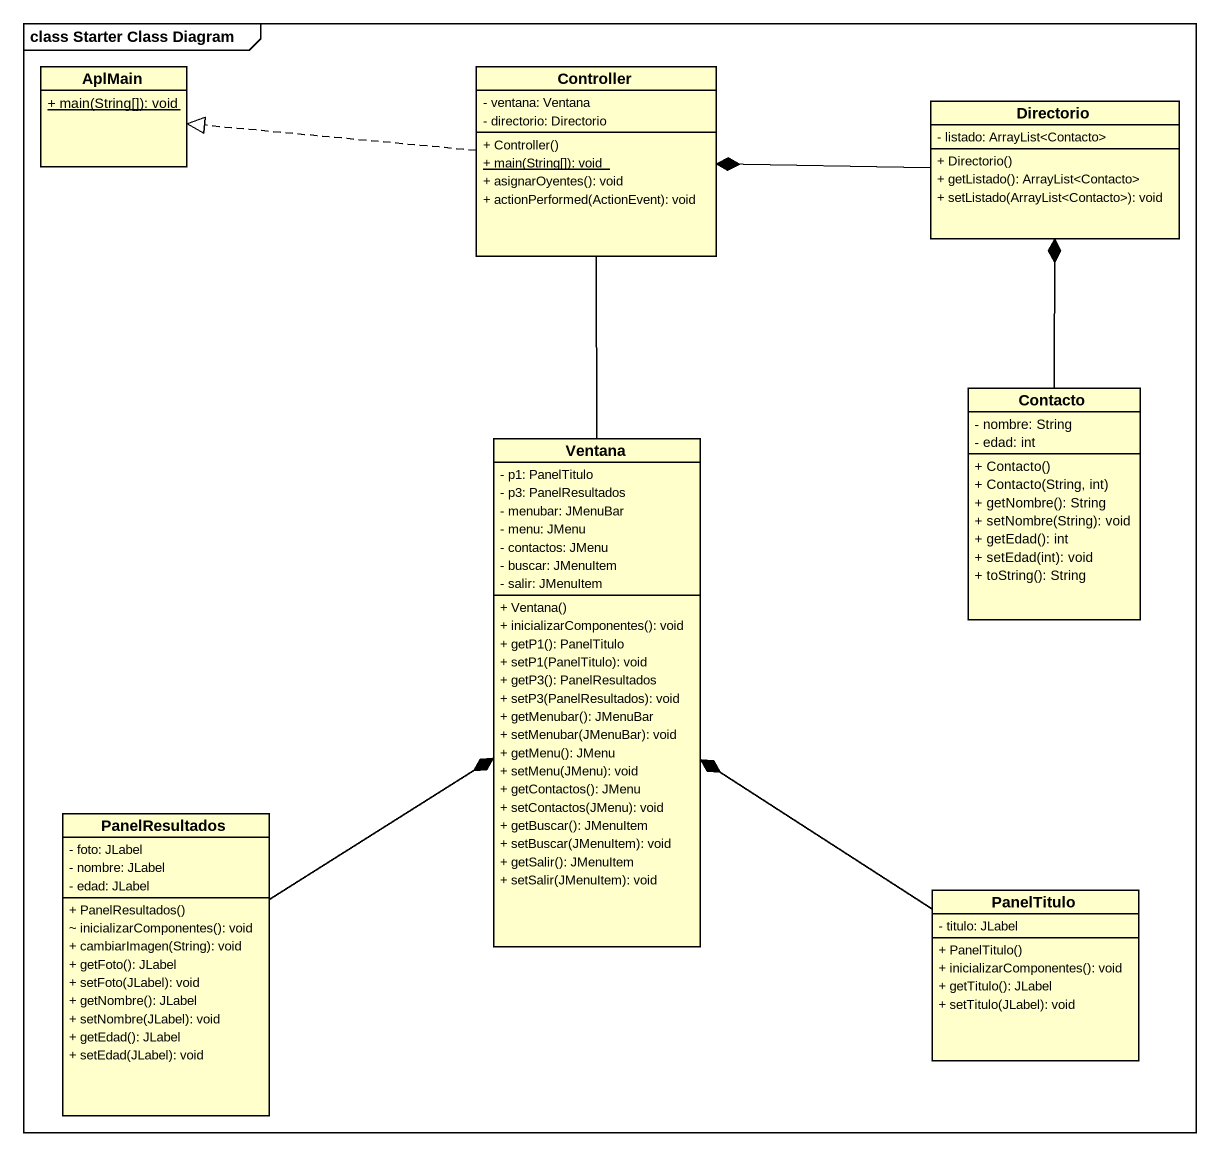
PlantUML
@startuml
mainframe class Starter Class Diagram
hide circle
hide empty members
skinparam classAttributeIconSize 0
class AplMain {
  {static} + main(String[]): void
}
class Controller {
  - ventana: Ventana
  - directorio: Directorio
  + Controller()
  {static} + main(String[]): void
  + asignarOyentes(): void
  + actionPerformed(ActionEvent): void
}
class Directorio {
  - listado: ArrayList<Contacto>
  + Directorio()
  + getListado(): ArrayList<Contacto>
  + setListado(ArrayList<Contacto>): void
}
class Contacto {
  - nombre: String
  - edad: int
  + Contacto()
  + Contacto(String, int)
  + getNombre(): String
  + setNombre(String): void
  + getEdad(): int
  + setEdad(int): void
  + toString(): String
}
class Ventana {
  - p1: PanelTitulo
  - p3: PanelResultados
  - menubar: JMenuBar
  - menu: JMenu
  - contactos: JMenu
  - buscar: JMenuItem
  - salir: JMenuItem
  + Ventana()
  + inicializarComponentes(): void
  + getP1(): PanelTitulo
  + setP1(PanelTitulo): void
  + getP3(): PanelResultados
  + setP3(PanelResultados): void
  + getMenubar(): JMenuBar
  + setMenubar(JMenuBar): void
  + getMenu(): JMenu
  + setMenu(JMenu): void
  + getContactos(): JMenu
  + setContactos(JMenu): void
  + getBuscar(): JMenuItem
  + setBuscar(JMenuItem): void
  + getSalir(): JMenuItem
  + setSalir(JMenuItem): void
}
class PanelResultados {
  - foto: JLabel
  - nombre: JLabel
  - edad: JLabel
  + PanelResultados()
  ~ inicializarComponentes(): void
  + cambiarImagen(String): void
  + getFoto(): JLabel
  + setFoto(JLabel): void
  + getNombre(): JLabel
  + setNombre(JLabel): void
  + getEdad(): JLabel
  + setEdad(JLabel): void
}
class PanelTitulo {
  - titulo: JLabel
  + PanelTitulo()
  + inicializarComponentes(): void
  + getTitulo(): JLabel
  + setTitulo(JLabel): void
}
Controller .left.|> AplMain
Controller -- Ventana
Directorio -left-* Controller
Contacto -up-* Directorio
PanelResultados -up-* Ventana
PanelTitulo -up-* Ventana
@enduml
